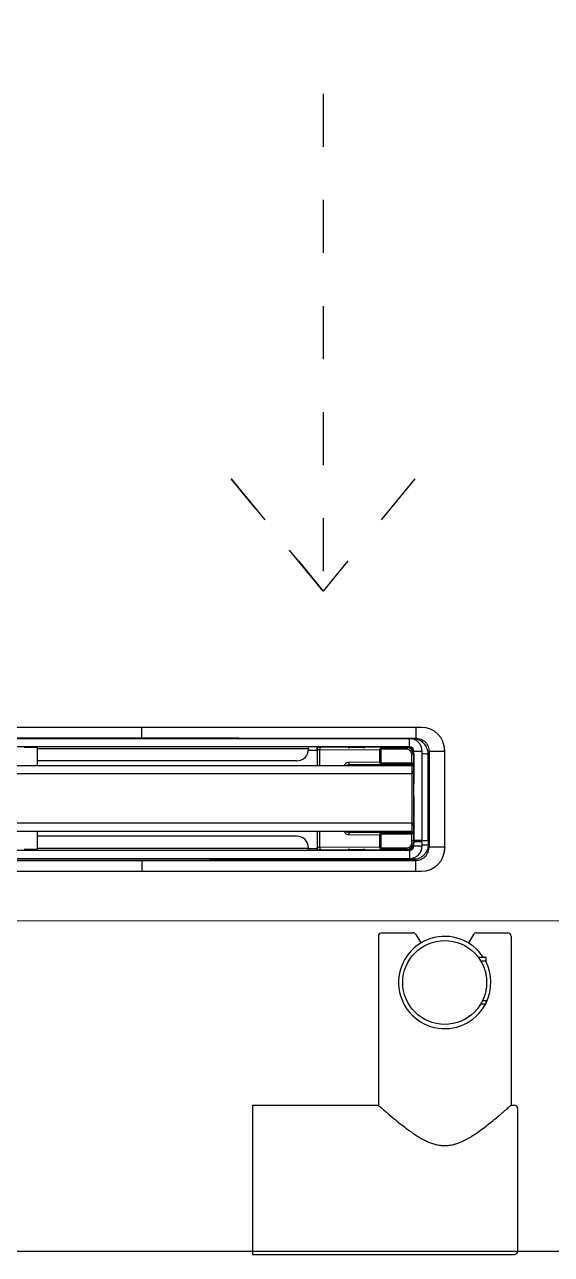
# Model space of a CAD drawing. Header units: millimetres. Extents: x 694231 to 734331, y 4486031 to 4541543.
# Drawn here: x 726068.88 to 726084.76, y 4490923.52 to 4490960.61 of the extents above; entities that cross this region are included whole.
import ezdxf

# ---------------------------------------------------------------- set-up
doc = ezdxf.new("R2010")
doc.units = ezdxf.units.MM
doc.linetypes.add('AI-Linetype-22', pattern=[3.2004, 1.6002, -1.6002])
doc.layers.add('Deko_Vitrifiye', color=135, linetype='Continuous')
doc.layers.add('Deko_Zemin Seramik5', color=155, linetype='Continuous')

# ---------------------------------------------------------------- blocks, each defined once
blk = doc.blocks.new('A$C3a43e377')
at = {"layer": 'Deko_Vitrifiye', "linetype": 'Continuous'}
for p, q in [((0, 80), (0, 1)), ((45, 80), (0, 80)), ((45, 80), (45, 42)), ((96, 42), (45, 42)), ((97, 41), (97, 31.57)), ((96.51, 30.71), (93.92, 29.15)), ((96.51, 13.29), (93.92, 14.85)), ((75.44, 9.5), (75.44, 11.19)), ((88.49, 9.5), (88.49, 11.14)), ((89.54, 9.5), (89.54, 11.85)), ((97, 12.43), (97, 3)), ((75.44, 9.5), (76.49, 9.5)), ((76.49, 9.5), (76.49, 10.61)), ((79.23, 9.5), (79.23, 9.65)), ((79.23, 9.5), (80.05, 9.5)), ((84.16, 9.5), (85.02, 9.5)), ((85.02, 9.5), (85.02, 9.72)), ((88.49, 9.5), (89.54, 9.5)), ((44, 0), (1, 0)), ((45, 2), (45, 1)), ((96, 2), (45, 2))]:
    blk.add_line(p, q, dxfattribs=at)
blk.add_circle((82, 22), 12.65, dxfattribs=at)
for centre, radius, start, end in [((96, 41), 1, 0, 90), ((82, 22), 13.91, 302.8517, 241.8522), ((96, 31.57), 1, 300.9638, 0), ((96, 12.43), 1, 0, 59.0362), ((82, 22), 13.91, 243.9761, 297.8271), ((1, 1), 1, 180, 270), ((44, 1), 1, 270, 0), ((96, 3), 1, 270, 0)]:
    blk.add_arc(centre, radius, start, end, dxfattribs=at)
at = {"layer": 'Deko_Vitrifiye', "linetype": 'Continuous', "start_tangent": (-31.698218, -35.660517), "end_tangent": (31.698229, -35.66051)}
blk.add_spline([(45, 42), (44.86, 41.84), (44.39, 41.31), (43.6, 40.41), (42.49, 39.13), (41.12, 37.51), (39.71, 35.78), (38.44, 34.15), (37.29, 32.61), (36.27, 31.12), (35.37, 29.71), (34.62, 28.38), (34.02, 27.15), (33.53, 25.94), (33.15, 24.68), (32.9, 23.35), (32.81, 21.99), (32.9, 20.65), (33.14, 19.34), (33.54, 18.04), (34.1, 16.68), (34.83, 15.23), (35.75, 13.67), (36.85, 12.02), (38.07, 10.33), (39.37, 8.65), (40.64, 7.07), (41.77, 5.71), (42.67, 4.66), (43.37, 3.86), (43.92, 3.22), (44.38, 2.71), (44.72, 2.32), (44.93, 2.08), (45, 2)], degree=3, dxfattribs=at)

msp = doc.modelspace()

# ---------------------------------------------------------------- linework, layer by layer
at = {"layer": 'Deko_Zemin Seramik5'}
for p, q in [((726080.844, 4490939.419), (726042.244, 4490939.419)), ((726080.487, 4490939.077), (726042.601, 4490939.077)), ((726050.676, 4490939.1), (726072.412, 4490939.1)), ((726080.487, 4490938.827), (726080.487, 4490939.077)), ((726080.602, 4490939.064), (726080.554, 4490939.064)), ((726080.67, 4490939.092), (726080.602, 4490939.064)), ((726080.487, 4490938.827), (726042.601, 4490938.827)), ((726069.262, 4490938.812), (726068.862, 4490938.812)), ((726068.892, 4490938.827), (726068.892, 4490938.812)), ((726069.232, 4490938.812), (726069.232, 4490938.827)), ((726069.262, 4490938.262), (726069.262, 4490938.812)), ((726069.262, 4490938.781), (726077.437, 4490938.781)), ((726077.432, 4490938.732), (726077.694, 4490938.729)), ((726077.437, 4490938.781), (726077.437, 4490938.827)), ((726077.437, 4490938.781), (726077.437, 4490938.757)), ((726077.694, 4490938.749), (726077.694, 4490938.827)), ((726077.694, 4490938.749), (726077.694, 4490938.717)), ((726077.694, 4490938.749), (726077.694, 4490938.749)), ((726077.699, 4490938.717), (726077.699, 4490938.402)), ((726077.764, 4490938.819), (726077.764, 4490938.819)), ((726078.506, 4490938.819), (726077.764, 4490938.819)), ((726077.778, 4490938.761), (726077.777, 4490938.748)), ((726077.777, 4490938.748), (726079.588, 4490938.736)), ((726077.777, 4490938.262), (726077.777, 4490938.748)), ((726077.78, 4490938.774), (726077.778, 4490938.761)), ((726077.784, 4490938.787), (726077.78, 4490938.774)), ((726077.789, 4490938.797), (726077.784, 4490938.787)), ((726077.795, 4490938.806), (726077.789, 4490938.797)), ((726077.802, 4490938.812), (726077.795, 4490938.806)), ((726077.81, 4490938.816), (726077.802, 4490938.812)), ((726077.818, 4490938.818), (726077.81, 4490938.816)), ((726079.651, 4490938.806), (726077.818, 4490938.818)), ((726078.506, 4490938.827), (726078.506, 4490938.819)), ((726078.635, 4490938.821), (726078.506, 4490938.821)), ((726078.635, 4490938.827), (726078.635, 4490938.814)), ((726078.636, 4490938.813), (726078.635, 4490938.814)), ((726078.636, 4490938.813), (726078.636, 4490938.827)), ((726078.636, 4490938.813), (726078.636, 4490938.813)), ((726078.686, 4490938.827), (726078.686, 4490938.812)), ((726079.085, 4490938.812), (726078.686, 4490938.812)), ((726079.085, 4490938.812), (726079.085, 4490938.827)), ((726079.135, 4490938.827), (726079.135, 4490938.813)), ((726079.135, 4490938.813), (726079.136, 4490938.814)), ((726079.136, 4490938.814), (726079.136, 4490938.827)), ((726079.265, 4490938.821), (726079.136, 4490938.821)), ((726079.265, 4490938.819), (726079.265, 4490938.827)), ((726080.416, 4490938.819), (726079.265, 4490938.819)), ((726079.617, 4490938.736), (726079.588, 4490938.736)), ((726079.588, 4490938.365), (726079.588, 4490938.736)), ((726079.617, 4490938.736), (726079.617, 4490938.365)), ((726079.651, 4490938.756), (726079.651, 4490938.806)), ((726079.651, 4490938.806), (726080.404, 4490938.806)), ((726080.404, 4490938.756), (726079.651, 4490938.756)), ((726080.416, 4490938.819), (726080.404, 4490938.806)), ((726080.404, 4490938.806), (726080.404, 4490938.756)), ((726080.554, 4490938.345), (726080.554, 4490938.606)), ((726080.604, 4490938.606), (726080.554, 4490938.606)), ((726080.604, 4490938.606), (726080.616, 4490938.619)), ((726080.604, 4490938.606), (726080.604, 4490938.295)), ((726080.616, 4490938.619), (726080.616, 4490938.152)), ((726080.617, 4490938.697), (726080.867, 4490938.697)), ((726080.617, 4490936.012), (726080.617, 4490938.697)), ((726080.867, 4490936.012), (726080.867, 4490938.697)), ((726081.043, 4490936.015), (726081.046, 4490938.62)), ((726081.046, 4490938.62), (726081.074, 4490938.688)), ((726081.074, 4490938.688), (726081.074, 4490935.81)), ((726081.544, 4490935.779), (726081.544, 4490938.719)), ((726080.562, 4490938.262), (726042.526, 4490938.262)), ((726077.087, 4490938.408), (726069.262, 4490938.408)), ((726077.694, 4490938.402), (726077.694, 4490938.262)), ((726079.588, 4490938.365), (726078.658, 4490938.359)), ((726078.659, 4490938.345), (726078.658, 4490938.359)), ((726078.661, 4490938.332), (726078.659, 4490938.345)), ((726078.665, 4490938.32), (726078.661, 4490938.332)), ((726078.67, 4490938.31), (726078.665, 4490938.32)), ((726078.677, 4490938.301), (726078.67, 4490938.31)), ((726078.684, 4490938.294), (726078.677, 4490938.301)), ((726078.691, 4490938.29), (726078.684, 4490938.294)), ((726078.699, 4490938.289), (726078.691, 4490938.29)), ((726078.699, 4490938.289), (726079.59, 4490938.295)), ((726079.478, 4490938.289), (726078.699, 4490938.289)), ((726078.699, 4490938.287), (726078.861, 4490938.287)), ((726078.699, 4490938.287), (726078.71, 4490938.262)), ((726078.861, 4490938.287), (726078.872, 4490938.262)), ((726079.478, 4490938.289), (726079.483, 4490938.294)), ((726079.478, 4490938.269), (726079.599, 4490938.269)), ((726079.483, 4490938.294), (726079.588, 4490938.294)), ((726079.587, 4490938.294), (726079.587, 4490938.288)), ((726079.587, 4490938.288), (726079.587, 4490938.294)), ((726079.587, 4490938.288), (726079.588, 4490938.288)), ((726079.617, 4490938.365), (726079.588, 4490938.365)), ((726079.588, 4490938.288), (726079.588, 4490938.294)), ((726079.588, 4490938.294), (726079.588, 4490938.294)), ((726079.588, 4490938.288), (726079.638, 4490938.288)), ((726079.608, 4490938.268), (726079.607, 4490938.268)), ((726079.638, 4490938.268), (726079.608, 4490938.268)), ((726079.638, 4490938.288), (726079.638, 4490938.295)), ((726079.638, 4490938.288), (726080.038, 4490938.288)), ((726079.638, 4490938.288), (726079.638, 4490938.268)), ((726080.038, 4490938.268), (726079.638, 4490938.268)), ((726079.643, 4490938.295), (726079.651, 4490938.295)), ((726079.643, 4490938.295), (726080.038, 4490938.295)), ((726079.651, 4490938.345), (726080.554, 4490938.345)), ((726079.651, 4490938.345), (726079.651, 4490938.295)), ((726080.604, 4490938.295), (726079.651, 4490938.295)), ((726080.038, 4490938.288), (726080.038, 4490938.295)), ((726080.038, 4490938.288), (726080.038, 4490938.268)), ((726080.038, 4490938.288), (726080.088, 4490938.288)), ((726080.068, 4490938.268), (726080.038, 4490938.268)), ((726080.069, 4490938.268), (726080.068, 4490938.268)), ((726080.077, 4490938.269), (726080.193, 4490938.269)), ((726080.088, 4490938.294), (726080.188, 4490938.294)), ((726080.088, 4490938.294), (726080.088, 4490938.294)), ((726080.088, 4490938.288), (726080.088, 4490938.294)), ((726080.088, 4490938.288), (726080.089, 4490938.288)), ((726080.089, 4490938.288), (726080.089, 4490938.294)), ((726080.089, 4490938.288), (726080.089, 4490938.294)), ((726080.188, 4490938.294), (726080.193, 4490938.289)), ((726080.61, 4490938.289), (726080.193, 4490938.289)), ((726080.51, 4490938.262), (726080.522, 4490938.287)), ((726080.522, 4490938.287), (726080.61, 4490938.287)), ((726080.604, 4490938.295), (726080.554, 4490938.345)), ((726080.562, 4490938.012), (726080.562, 4490938.262)), ((726080.604, 4490938.295), (726080.61, 4490938.289)), ((726080.61, 4490938.287), (726080.61, 4490938.116)), ((726080.562, 4490938.012), (726042.526, 4490938.012)), ((726080.562, 4490938.005), (726080.61, 4490938.116)), ((726080.562, 4490938.005), (726080.61, 4490938.115)), ((726080.562, 4490936.531), (726080.562, 4490938.012)), ((726080.61, 4490938.115), (726080.61, 4490938.116)), ((726080.61, 4490938.115), (726080.61, 4490937.729)), ((726080.616, 4490938.152), (726080.612, 4490938.147)), ((726080.612, 4490938.147), (726080.612, 4490938.145)), ((726080.612, 4490938.145), (726080.612, 4490937.779)), ((726080.617, 4490938.152), (726080.616, 4490938.152)), ((726080.617, 4490937.779), (726080.61, 4490937.779)), ((726080.61, 4490937.729), (726080.617, 4490937.729)), ((726080.615, 4490937.329), (726080.615, 4490936.227)), ((726080.617, 4490937.329), (726080.615, 4490937.329)), ((726080.615, 4490937.279), (726080.617, 4490937.279)), ((726080.617, 4490937.264), (726080.615, 4490937.264)), ((726080.615, 4490935.827), (726080.615, 4490937.214)), ((726080.615, 4490937.214), (726080.617, 4490937.214)), ((726080.61, 4490936.814), (726080.61, 4490936.427)), ((726080.617, 4490936.814), (726080.61, 4490936.814)), ((726080.61, 4490936.764), (726080.617, 4490936.764)), ((726080.612, 4490936.764), (726080.612, 4490936.397)), ((726080.562, 4490936.531), (726042.526, 4490936.531)), ((726080.61, 4490936.427), (726080.562, 4490936.538)), ((726080.61, 4490936.427), (726080.562, 4490936.537)), ((726080.562, 4490936.281), (726080.562, 4490936.531)), ((726080.61, 4490936.427), (726080.61, 4490936.255)), ((726080.61, 4490936.427), (726080.61, 4490936.427)), ((726080.612, 4490936.397), (726080.612, 4490936.395)), ((726080.612, 4490936.395), (726080.616, 4490936.391)), ((726080.616, 4490936.391), (726080.616, 4490935.924)), ((726080.616, 4490936.391), (726080.617, 4490936.391)), ((726080.562, 4490936.281), (726042.526, 4490936.281)), ((726069.262, 4490935.731), (726069.262, 4490936.281)), ((726077.087, 4490936.134), (726069.262, 4490936.134)), ((726077.694, 4490936.281), (726077.694, 4490936.141)), ((726077.699, 4490936.141), (726077.699, 4490935.825)), ((726077.777, 4490935.795), (726077.777, 4490936.281)), ((726078.658, 4490936.184), (726078.659, 4490936.197)), ((726078.658, 4490936.184), (726079.588, 4490936.178)), ((726078.659, 4490936.197), (726078.661, 4490936.21)), ((726078.661, 4490936.21), (726078.665, 4490936.222)), ((726078.665, 4490936.222), (726078.67, 4490936.233)), ((726078.67, 4490936.233), (726078.677, 4490936.242)), ((726078.677, 4490936.242), (726078.684, 4490936.248)), ((726078.684, 4490936.248), (726078.691, 4490936.252)), ((726078.691, 4490936.252), (726078.699, 4490936.254)), ((726078.71, 4490936.281), (726078.699, 4490936.255)), ((726078.861, 4490936.255), (726078.699, 4490936.255)), ((726079.59, 4490936.248), (726078.699, 4490936.254)), ((726078.699, 4490936.254), (726079.478, 4490936.254)), ((726078.872, 4490936.281), (726078.861, 4490936.255)), ((726079.599, 4490936.273), (726079.478, 4490936.273)), ((726079.483, 4490936.249), (726079.478, 4490936.254)), ((726079.588, 4490936.249), (726079.483, 4490936.249)), ((726079.587, 4490936.255), (726079.587, 4490936.249)), ((726079.588, 4490936.255), (726079.587, 4490936.255)), ((726079.587, 4490936.249), (726079.587, 4490936.255)), ((726079.588, 4490936.248), (726079.588, 4490936.255)), ((726079.638, 4490936.255), (726079.588, 4490936.255)), ((726079.588, 4490936.248), (726079.588, 4490936.249)), ((726079.588, 4490936.178), (726079.617, 4490936.178)), ((726079.588, 4490935.806), (726079.588, 4490936.178)), ((726079.607, 4490936.275), (726079.608, 4490936.275)), ((726079.608, 4490936.275), (726079.638, 4490936.275)), ((726079.617, 4490936.178), (726079.617, 4490935.806)), ((726079.638, 4490936.275), (726079.638, 4490936.255)), ((726079.638, 4490936.275), (726080.038, 4490936.275)), ((726079.638, 4490936.248), (726079.638, 4490936.255)), ((726080.038, 4490936.255), (726079.638, 4490936.255)), ((726079.651, 4490936.248), (726079.643, 4490936.248)), ((726080.038, 4490936.248), (726079.643, 4490936.248)), ((726079.651, 4490936.248), (726080.604, 4490936.248)), ((726079.651, 4490936.248), (726079.651, 4490936.198)), ((726080.554, 4490936.198), (726079.651, 4490936.198)), ((726080.038, 4490936.255), (726080.038, 4490936.275)), ((726080.038, 4490936.275), (726080.068, 4490936.275)), ((726080.038, 4490936.248), (726080.038, 4490936.255)), ((726080.088, 4490936.255), (726080.038, 4490936.255)), ((726080.068, 4490936.275), (726080.069, 4490936.275)), ((726080.193, 4490936.273), (726080.077, 4490936.273)), ((726080.088, 4490936.248), (726080.088, 4490936.255)), ((726080.089, 4490936.255), (726080.088, 4490936.255)), ((726080.088, 4490936.249), (726080.088, 4490936.248)), ((726080.188, 4490936.249), (726080.088, 4490936.249)), ((726080.089, 4490936.249), (726080.089, 4490936.255)), ((726080.089, 4490936.249), (726080.089, 4490936.255)), ((726080.193, 4490936.254), (726080.188, 4490936.249)), ((726080.193, 4490936.254), (726080.61, 4490936.254)), ((726080.522, 4490936.255), (726080.51, 4490936.281)), ((726080.61, 4490936.255), (726080.522, 4490936.255)), ((726080.554, 4490936.198), (726080.604, 4490936.248)), ((726080.554, 4490935.936), (726080.554, 4490936.198)), ((726080.562, 4490936.004), (726080.668, 4490936.004)), ((726080.61, 4490936.254), (726080.604, 4490936.248)), ((726080.604, 4490936.248), (726080.604, 4490935.936)), ((726080.615, 4490936.227), (726080.617, 4490936.227)), ((726080.617, 4490936.012), (726080.867, 4490936.012)), ((726080.668, 4490935.972), (726080.668, 4490936.007)), ((726081.042, 4490936.005), (726081.043, 4490936.015)), ((726081.042, 4490936.004), (726081.043, 4490935.994)), ((726081.042, 4490936.004), (726081.043, 4490936.004)), ((726081.043, 4490936.004), (726081.043, 4490936.015)), ((726081.043, 4490936.004), (726081.043, 4490935.994)), ((726042.601, 4490935.716), (726080.487, 4490935.716)), ((726069.262, 4490935.731), (726068.862, 4490935.731)), ((726068.892, 4490935.731), (726068.892, 4490935.716)), ((726069.232, 4490935.716), (726069.232, 4490935.731)), ((726077.437, 4490935.762), (726069.262, 4490935.762)), ((726077.437, 4490935.762), (726077.437, 4490935.786)), ((726077.437, 4490935.766), (726077.694, 4490935.769)), ((726077.437, 4490935.716), (726077.437, 4490935.762)), ((726077.694, 4490935.824), (726077.694, 4490935.794)), ((726077.694, 4490935.794), (726077.694, 4490935.794)), ((726077.694, 4490935.716), (726077.694, 4490935.794)), ((726077.764, 4490935.724), (726078.506, 4490935.724)), ((726077.764, 4490935.724), (726077.764, 4490935.724)), ((726079.588, 4490935.806), (726077.777, 4490935.795)), ((726077.777, 4490935.795), (726077.778, 4490935.781)), ((726077.778, 4490935.781), (726077.78, 4490935.768)), ((726077.78, 4490935.768), (726077.784, 4490935.756)), ((726077.784, 4490935.756), (726077.789, 4490935.746)), ((726077.789, 4490935.746), (726077.795, 4490935.737)), ((726077.795, 4490935.737), (726077.802, 4490935.73)), ((726077.802, 4490935.73), (726077.81, 4490935.726)), ((726077.81, 4490935.726), (726077.818, 4490935.725)), ((726077.818, 4490935.725), (726079.651, 4490935.736)), ((726078.506, 4490935.724), (726078.506, 4490935.716)), ((726078.506, 4490935.722), (726078.635, 4490935.722)), ((726078.635, 4490935.729), (726078.636, 4490935.729)), ((726078.635, 4490935.729), (726078.635, 4490935.716)), ((726078.636, 4490935.729), (726078.636, 4490935.73)), ((726078.636, 4490935.716), (726078.636, 4490935.73)), ((726078.686, 4490935.73), (726079.085, 4490935.73)), ((726078.686, 4490935.73), (726078.686, 4490935.716)), ((726079.085, 4490935.716), (726079.085, 4490935.73)), ((726079.136, 4490935.729), (726079.135, 4490935.73)), ((726079.135, 4490935.73), (726079.135, 4490935.716)), ((726079.136, 4490935.716), (726079.136, 4490935.729)), ((726079.136, 4490935.722), (726079.265, 4490935.722)), ((726079.265, 4490935.724), (726080.416, 4490935.724)), ((726079.265, 4490935.716), (726079.265, 4490935.724)), ((726079.588, 4490935.806), (726079.617, 4490935.806)), ((726079.651, 4490935.786), (726080.404, 4490935.786)), ((726079.651, 4490935.786), (726079.651, 4490935.736)), ((726080.404, 4490935.736), (726079.651, 4490935.736)), ((726080.404, 4490935.786), (726080.404, 4490935.736)), ((726080.404, 4490935.736), (726080.416, 4490935.724)), ((726080.487, 4490935.716), (726080.487, 4490935.466)), ((726080.554, 4490935.936), (726080.604, 4490935.936)), ((726080.616, 4490935.924), (726080.604, 4490935.936)), ((726080.617, 4490935.827), (726080.615, 4490935.827)), ((726080.617, 4490935.846), (726080.617, 4490935.972)), ((726080.617, 4490935.972), (726080.867, 4490935.972)), ((726080.617, 4490935.846), (726080.867, 4490935.846)), ((726080.867, 4490935.846), (726080.867, 4490935.972)), ((726081.043, 4490935.994), (726081.046, 4490935.878)), ((726081.046, 4490935.878), (726081.074, 4490935.81)), ((726042.601, 4490935.466), (726080.487, 4490935.466)), ((726050.676, 4490935.398), (726072.412, 4490935.398)), ((726080.67, 4490935.406), (726080.602, 4490935.434)), ((726042.244, 4490935.079), (726080.844, 4490935.079))]:
    msp.add_line(p, q, dxfattribs=at)
msp.add_lwpolyline([(726101.543, 4491080.998), (726101.543, 4490923.611), (726021.544, 4490923.611), (726021.544, 4491105.998)], dxfattribs=at)
msp.add_lwpolyline([(726091.543, 4491080.998), (726091.543, 4490935.586, -0.414145), (726089.544, 4490933.586), (726033.544, 4490933.571, -0.414282), (726031.543, 4490935.571), (726031.543, 4491080.998)], format="xyb", close=True, dxfattribs=at)
at = {"layer": 'Deko_Zemin Seramik5', "linetype": 'AI-Linetype-22'}
for points in [[(726077.876, 4490958.526), (726077.876, 4490943.526), (726075.109, 4490946.917)], [(726075.109, 4490946.917), (726077.876, 4490943.526)], [(726080.643, 4490946.917), (726077.876, 4490943.526)]]:
    msp.add_lwpolyline(points, dxfattribs=at)
at = {"layer": 'Deko_Zemin Seramik5'}
for centre, radius, start, end in [((726080.844, 4490938.719), 0.7, 0, 90), ((726080.487, 4490938.697), 0.38, 0, 90), ((726077.088, 4490938.758), 0.349, 269.891, 359.8906), ((726077.764, 4490938.749), 0.07, 89.9989, 179.9989), ((726080.487, 4490938.697), 0.13, 0, 90), ((726079.607, 4490938.288), 0.02, 179.9989, 269.9989), ((726079.608, 4490938.288), 0.02, 179.9989, 269.9989), ((726080.068, 4490938.288), 0.02, 270.0011, 0.0011), ((726080.069, 4490938.288), 0.02, 270.0011, 0.0011), ((726077.088, 4490935.785), 0.349, 0.1094, 90.109), ((726079.607, 4490936.255), 0.02, 90.0011, 180.0011), ((726079.608, 4490936.255), 0.02, 90.0011, 180.0011), ((726080.068, 4490936.255), 0.02, 359.9989, 89.9989), ((726080.069, 4490936.255), 0.02, 359.9989, 89.9989), ((726077.764, 4490935.794), 0.07, 180.0011, 270.0011), ((726080.487, 4490935.846), 0.13, 270, 0), ((726080.487, 4490935.846), 0.38, 270, 0), ((726080.844, 4490935.779), 0.7, 270, 0)]:
    msp.add_arc(centre, radius, start, end, dxfattribs=at)
for centre, major_axis, ratio, start_param, end_param in [((726077.764, 4490938.749), (0, -0.07), 0.999962, 3.141593, 4.712389), ((726077.894, 4490938.749), (-0.2, 0), 0.005672, 0, 0.942478), ((726077.894, 4490938.717), (-0.2, 0), 0.003491, 0, 0.224925), ((726077.894, 4490938.819), (-0.13, 0), 0.008727, 0, 0.556158), ((726077.894, 4490938.819), (-0.13, 0), 0.008727, 0.556158, 0.942478), ((726078.686, 4490938.813), (-0.05, 0), 0.008727, 0.008727, 1.570788), ((726079.085, 4490938.813), (-0.05, 0), 0.008727, 1.570796, 3.132866), ((726079.651, 4490938.736), (-0.0004, -0.07), 0.905934, 3.152379, 4.716116), ((726079.651, 4490938.736), (-0.034, 0.0002), 0.587778, 4.723176, 6.286912), ((726080.404, 4490938.606), (-0.141, -0.141), 0.999962, 2.356233, 3.926953), ((726080.404, 4490938.606), (-0.106, -0.106), 0.999924, 2.356233, 3.926953), ((726080.416, 4490938.619), (-0.141, -0.141), 0.999924, 2.356233, 3.926953), ((726077.894, 4490938.402), (-0.2, 0), 0.003491, 6.05826, 6.283185), ((726078.7, 4490938.259), (-0.138, 0), 0.217963, 4.721116, 6.283185), ((726078.711, 4490938.259), (0.0125, -0.03), 0.00806, 3.453066, 4.709044), ((726078.873, 4490938.259), (0.0125, -0.03), 0.00806, 1.567451, 2.823429), ((726079.478, 4490938.259), (0, -0.03), 0.008727, 3.150319, 4.712389), ((726079.651, 4490938.365), (0.0004, -0.07), 0.905934, 4.708662, 6.272399), ((726079.638, 4490938.294), (-0.05, 0), 0.008727, 6.060863, 6.274459), ((726079.651, 4490938.365), (0.034, 0.0002), 0.587778, 3.137866, 4.701602), ((726079.644, 4490938.365), (0.119, 0.001), 0.587778, 4.660645, 4.701602), ((726080.038, 4490938.294), (-0.05, 0), 0.008727, 3.150319, 4.712389), ((726080.193, 4490938.259), (0, -0.03), 0.008727, 1.570796, 3.132866), ((726080.509, 4490938.259), (-0.0131, -0.03), 0.008001, 3.459897, 4.715874), ((726080.61, 4490938.259), (0, -0.03), 0.008727, 2.826774, 3.132866), ((726080.61, 4490937.729), (0, -0.05), 0.008727, 3.141593, 4.712389), ((726080.61, 4490936.814), (0, -0.05), 0.008727, 4.712389, 6.283185), ((726077.894, 4490936.141), (-0.2, 0), 0.003491, 0, 0.224925), ((726078.7, 4490936.284), (-0.138, 0), 0.217963, 0, 1.56207), ((726078.711, 4490936.284), (-0.0125, -0.03), 0.00806, 4.715734, 5.971712), ((726078.873, 4490936.284), (-0.0125, -0.03), 0.00806, 0.318164, 1.574141), ((726079.478, 4490936.284), (0, -0.03), 0.008727, 4.712389, 6.274459), ((726079.651, 4490936.178), (-0.0004, -0.07), 0.905934, 3.152379, 4.716116), ((726079.638, 4490936.248), (-0.05, 0), 0.008727, 0.008727, 0.222322), ((726079.651, 4490936.178), (0.034, -0.0002), 0.587778, 1.581583, 3.145319), ((726079.644, 4490936.178), (0.119, -0.001), 0.587778, 1.581583, 1.62254), ((726080.038, 4490936.248), (-0.05, 0), 0.008727, 1.570796, 3.132866), ((726080.193, 4490936.284), (0, -0.03), 0.008727, 0.008727, 1.570796), ((726080.509, 4490936.284), (0.0131, -0.03), 0.008001, 4.708904, 5.964881), ((726080.615, 4490936.127), (-0.1, 0), 0.999962, 4.712389, 5.273014), ((726080.617, 4490936.127), (-0.1, 0), 0.999962, 4.712389, 5.294728), ((726080.61, 4490936.284), (0, -0.03), 0.008727, 0.008727, 0.314819), ((726077.894, 4490935.824), (-0.2, 0), 0.003491, 6.05826, 6.283185), ((726077.894, 4490935.794), (-0.2, 0), 0.005672, 5.340708, 6.283185), ((726077.764, 4490935.794), (0, 0.07), 0.999962, 1.570796, 3.141593), ((726077.894, 4490935.724), (-0.13, 0), 0.008727, 5.340708, 6.283185), ((726078.686, 4490935.73), (-0.05, 0), 0.008727, 4.712397, 6.274459), ((726079.085, 4490935.73), (-0.05, 0), 0.008727, 3.150319, 4.712389), ((726079.651, 4490935.806), (0.0004, -0.07), 0.905934, 4.708662, 6.272399), ((726079.651, 4490935.806), (-0.034, -0.0002), 0.587778, 6.279459, 7.843195), ((726080.404, 4490935.937), (-0.106, 0.106), 0.999924, 2.356233, 3.926953), ((726080.404, 4490935.937), (0.141, -0.141), 0.999962, 5.497825, 7.068545), ((726080.416, 4490935.924), (-0.141, 0.141), 0.999924, 2.356233, 3.926953), ((726080.617, 4490935.927), (-0.1, 0), 0.999962, 0.988457, 1.570796), ((726080.615, 4490935.927), (-0.1, 0), 0.999962, 1.010172, 1.570796)]:
    msp.add_ellipse(centre, major_axis=major_axis, ratio=ratio, start_param=start_param, end_param=end_param, dxfattribs=at)
for points, knots in [([(726072.412, 4490939.1), (726072.412, 4490939.106), (726072.412, 4490939.119), (726072.412, 4490939.194), (726072.412, 4490939.299), (726072.412, 4490939.38), (726072.412, 4490939.419)], [0, 0, 0, 0, 0.240773, 0.5, 0.759227, 1, 1, 1, 1]), ([(726080.67, 4490939.419), (726080.67, 4490939.411), (726080.67, 4490939.341), (726080.67, 4490939.231), (726080.67, 4490939.12), (726080.67, 4490939.101), (726080.67, 4490939.092)], [0, 0, 0, 0, 0.046125, 0.371812, 0.697499, 1, 1, 1, 1]), ([(726072.412, 4490939.1), (726073.329, 4490939.099), (726075.165, 4490939.098), (726077.917, 4490939.094), (726079.752, 4490939.093), (726080.67, 4490939.092)], [0, 0, 0, 0, 0.333309, 0.666691, 1, 1, 1, 1]), ([(726081.046, 4490938.62), (726081.044, 4490938.65), (726081.04, 4490938.71), (726081.004, 4490938.821), (726080.922, 4490938.941), (726080.776, 4490939.043), (726080.661, 4490939.057), (726080.602, 4490939.064)], [0, 0, 0, 0, 0.131583, 0.258869, 0.502349, 0.746602, 1, 1, 1, 1]), ([(726080.67, 4490939.092), (726080.722, 4490939.087), (726080.801, 4490939.08), (726080.896, 4490939.029), (726080.96, 4490938.978), (726081.012, 4490938.914), (726081.062, 4490938.818), (726081.069, 4490938.74), (726081.074, 4490938.688)], [0, 0, 0, 0, 0.2432, 0.372242, 0.500235, 0.628741, 0.757585, 1, 1, 1, 1]), ([(726081.544, 4490938.688), (726081.542, 4490938.739), (726081.537, 4490938.844), (726081.504, 4490938.943), (726081.487, 4490938.994)], [0, 0, 0, 0, 0.487973, 1, 1, 1, 1]), ([(726080.867, 4490938.627), (726080.888, 4490938.626), (726080.953, 4490938.626), (726081.023, 4490938.623), (726081.039, 4490938.621), (726081.046, 4490938.62)], [0, 0, 0, 0, 0.203106, 0.616225, 1, 1, 1, 1]), ([(726081.544, 4490938.688), (726081.486, 4490938.688), (726081.367, 4490938.688), (726081.213, 4490938.688), (726081.102, 4490938.688), (726081.083, 4490938.688), (726081.074, 4490938.688)], [0, 0, 0, 0, 0.240773, 0.5, 0.759227, 1, 1, 1, 1]), ([(726078.658, 4490938.359), (726078.645, 4490938.358), (726078.614, 4490938.356), (726078.572, 4490938.339), (726078.541, 4490938.313), (726078.527, 4490938.289), (726078.522, 4490938.271), (726078.522, 4490938.261), (726078.522, 4490938.259)], [0, 0, 0, 0, 0.227061, 0.547359, 0.742173, 0.87064, 0.964461, 1, 1, 1, 1]), ([(726079.638, 4490938.295), (726079.636, 4490938.295), (726079.633, 4490938.295), (726079.629, 4490938.295), (726079.626, 4490938.295), (726079.622, 4490938.296), (726079.619, 4490938.296), (726079.615, 4490938.296), (726079.611, 4490938.296), (726079.608, 4490938.296), (726079.604, 4490938.296), (726079.601, 4490938.296), (726079.599, 4490938.296), (726079.597, 4490938.295), (726079.595, 4490938.295), (726079.593, 4490938.295), (726079.591, 4490938.295), (726079.59, 4490938.295), (726079.59, 4490938.295), (726079.59, 4490938.295)], [0, 0, 0, 0, 0.088931, 0.133744, 0.178889, 0.239717, 0.301103, 0.363225, 0.425932, 0.487498, 0.549657, 0.628438, 0.676138, 0.716924, 0.791599, 0.855857, 0.916916, 0.958389, 1, 1, 1, 1]), ([(726080.615, 4490937.329), (726080.615, 4490937.327), (726080.615, 4490937.323), (726080.615, 4490937.318), (726080.615, 4490937.314), (726080.615, 4490937.31), (726080.615, 4490937.306), (726080.615, 4490937.301), (726080.615, 4490937.296), (726080.615, 4490937.292), (726080.615, 4490937.29), (726080.615, 4490937.287), (726080.615, 4490937.285), (726080.615, 4490937.283), (726080.615, 4490937.281), (726080.615, 4490937.28), (726080.615, 4490937.279), (726080.615, 4490937.279), (726080.615, 4490937.279), (726080.615, 4490937.279)], [0, 0, 0, 0, 0.069997, 0.140858, 0.193797, 0.247107, 0.30099, 0.355659, 0.461433, 0.515705, 0.570376, 0.623127, 0.676244, 0.730516, 0.785188, 0.837939, 0.891056, 0.945328, 1, 1, 1, 1]), ([(726080.615, 4490937.264), (726080.615, 4490937.264), (726080.615, 4490937.264), (726080.615, 4490937.263), (726080.615, 4490937.263), (726080.615, 4490937.261), (726080.615, 4490937.26), (726080.615, 4490937.258), (726080.615, 4490937.256), (726080.615, 4490937.253), (726080.615, 4490937.25), (726080.615, 4490937.247), (726080.615, 4490937.244), (726080.615, 4490937.239), (726080.615, 4490937.234), (726080.615, 4490937.229), (726080.615, 4490937.225), (726080.615, 4490937.22), (726080.615, 4490937.216), (726080.615, 4490937.214)], [0, 0, 0, 0, 0.052751, 0.105868, 0.160141, 0.214812, 0.267755, 0.321067, 0.374953, 0.429625, 0.482566, 0.535878, 0.589763, 0.644434, 0.75059, 0.804473, 0.859142, 0.929139, 1, 1, 1, 1]), ([(726078.522, 4490936.284), (726078.522, 4490936.281), (726078.522, 4490936.272), (726078.527, 4490936.254), (726078.541, 4490936.23), (726078.572, 4490936.203), (726078.614, 4490936.187), (726078.645, 4490936.185), (726078.658, 4490936.184)], [0, 0, 0, 0, 0.035539, 0.12936, 0.257827, 0.452641, 0.772939, 1, 1, 1, 1]), ([(726079.59, 4490936.248), (726079.59, 4490936.248), (726079.592, 4490936.248), (726079.598, 4490936.247), (726079.611, 4490936.247), (726079.625, 4490936.247), (726079.634, 4490936.248), (726079.638, 4490936.248)], [0, 0, 0, 0, 0.083349, 0.324015, 0.573987, 0.820833, 1, 1, 1, 1]), ([(726080.885, 4490936.004), (726080.918, 4490936.004), (726080.986, 4490936.004), (726081.031, 4490936.004), (726081.04, 4490936.004), (726081.042, 4490936.004)], [0, 0, 0, 0, 0.411817, 0.875121, 1, 1, 1, 1]), ([(726081.046, 4490935.878), (726081.044, 4490935.848), (726081.04, 4490935.788), (726081.004, 4490935.677), (726080.922, 4490935.557), (726080.776, 4490935.455), (726080.661, 4490935.441), (726080.602, 4490935.434)], [0, 0, 0, 0, 0.131583, 0.258869, 0.502349, 0.746602, 1, 1, 1, 1]), ([(726080.67, 4490935.406), (726080.722, 4490935.411), (726080.801, 4490935.418), (726080.896, 4490935.469), (726080.96, 4490935.52), (726081.012, 4490935.584), (726081.062, 4490935.68), (726081.069, 4490935.758), (726081.074, 4490935.81)], [0, 0, 0, 0, 0.2432, 0.372242, 0.500235, 0.628741, 0.757585, 1, 1, 1, 1]), ([(726080.867, 4490935.871), (726080.888, 4490935.872), (726080.953, 4490935.872), (726081.023, 4490935.875), (726081.039, 4490935.877), (726081.046, 4490935.878)], [0, 0, 0, 0, 0.203106, 0.616225, 1, 1, 1, 1]), ([(726081.544, 4490935.81), (726081.486, 4490935.81), (726081.367, 4490935.81), (726081.213, 4490935.81), (726081.102, 4490935.81), (726081.083, 4490935.81), (726081.074, 4490935.81)], [0, 0, 0, 0, 0.240773, 0.5, 0.759227, 1, 1, 1, 1]), ([(726081.544, 4490935.81), (726081.542, 4490935.759), (726081.538, 4490935.659), (726081.506, 4490935.564), (726081.491, 4490935.517)], [0, 0, 0, 0, 0.510669, 1, 1, 1, 1]), ([(726072.412, 4490935.439), (726072.047, 4490935.439), (726067.448, 4490935.439), (726068.614, 4490935.44), (726063.661, 4490935.44), (726051.225, 4490935.44), (726047.392, 4490935.439), (726050.676, 4490935.439)], [0, 0, 0, 0, 0.020648, 0.260324, 0.5, 0.619838, 1, 1, 1, 1]), ([(726072.411, 4490935.466), (726072.411, 4490935.464), (726072.411, 4490935.444), (726072.411, 4490935.442), (726072.411, 4490935.439)], [0, 0, 0, 0, 0.070207, 1, 1, 1, 1]), ([(726080.602, 4490935.434), (726080.405, 4490935.434), (726079.995, 4490935.434), (726079.357, 4490935.434), (726078.745, 4490935.435), (726078.193, 4490935.435), (726077.685, 4490935.435), (726077.135, 4490935.436), (726076.53, 4490935.437), (726075.923, 4490935.437), (726075.37, 4490935.438), (726074.892, 4490935.438), (726074.424, 4490935.438), (726073.949, 4490935.439), (726073.441, 4490935.439), (726072.932, 4490935.439), (726072.589, 4490935.439), (726072.412, 4490935.439)], [0, 0, 0, 0, 0.072247, 0.150112, 0.233598, 0.296378, 0.352507, 0.419655, 0.497824, 0.574062, 0.642126, 0.700446, 0.749022, 0.81343, 0.874341, 0.935189, 1, 1, 1, 1]), ([(726072.412, 4490935.398), (726073.329, 4490935.399), (726075.165, 4490935.4), (726077.917, 4490935.404), (726079.752, 4490935.405), (726080.67, 4490935.406)], [0, 0, 0, 0, 0.333309, 0.666691, 1, 1, 1, 1]), ([(726072.412, 4490935.398), (726072.412, 4490935.392), (726072.412, 4490935.379), (726072.412, 4490935.304), (726072.412, 4490935.199), (726072.412, 4490935.118), (726072.412, 4490935.079)], [0, 0, 0, 0, 0.240773, 0.5, 0.759227, 1, 1, 1, 1]), ([(726080.603, 4490935.489), (726080.603, 4490935.481), (726080.603, 4490935.444), (726080.602, 4490935.438), (726080.602, 4490935.434)], [0, 0, 0, 0, 0.237295, 1, 1, 1, 1]), ([(726080.67, 4490935.079), (726080.67, 4490935.087), (726080.67, 4490935.157), (726080.67, 4490935.267), (726080.67, 4490935.378), (726080.67, 4490935.397), (726080.67, 4490935.406)], [0, 0, 0, 0, 0.046125, 0.371812, 0.697499, 1, 1, 1, 1])]:
    msp.add_open_spline(points, degree=3, knots=knots, dxfattribs=at)

# ---------------------------------------------------------------- block references
at = {"xscale": 0.1000000000000001, "yscale": 0.1000000000000001, "zscale": 0.1000000000000001, "rotation": 90.00000000000001}
msp.add_blockref('A$C3a43e377', (726083.744, 4490923.523), dxfattribs=at)

doc.saveas('drawing.dxf')
